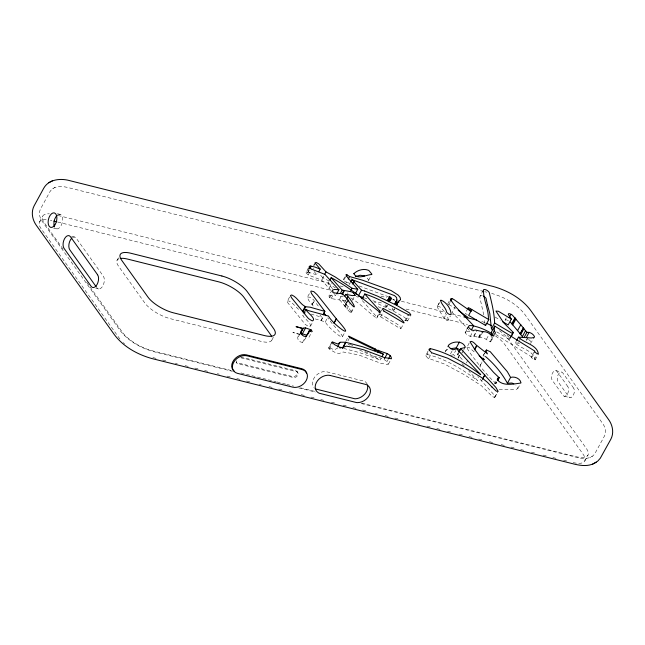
<?xml version="1.0" encoding="UTF-8"?>
<svg xmlns="http://www.w3.org/2000/svg" width="645" height="645" viewBox="0 0 645 645"><rect width="100%" height="100%" fill="white"/><g stroke="black" fill="none" stroke-linecap="round" stroke-linejoin="round"><path stroke-width="0.48" stroke-dasharray="3.23 2.42" d="M331.006 290.5L321.75 280.236L308.229 274.947L306.238 273.029A2.773 0.984 28.6 0 1 306.004 272.367L308.802 267.199M445.171 352.033L448.404 345.317M494.989 383.67L495.997 383.573L496.908 381.905M469.141 343.108L466.843 347.623L469.286 351.993L479.896 366.086L482.17 361.909M350.775 297.869C360.233 303.537 367.819 312.011 376.696 318.154L379.083 312.785M428.062 351.082L425.708 355.709L427.788 358.096L444.51 364.046L464.69 374.906L481.235 385.565L492.578 396.659L494.659 397.489L494.828 396.175L492.732 393.361L479.211 378.268M499.157 389.37L511.13 389.782L516.589 389.33L517.879 388.25L515.944 385.371M483.121 290.331L479.767 297.071L483.726 314.849M289.605 296.974L287.283 301.304L287.872 302.876L305.279 324.435L308.56 326.483A3.233 1.145 28.6 0 0 309.536 326.717C313.43 324.379 303.239 318.009 302.755 315.276L305.004 316.405M332.393 290.266C323.645 300.07 334.021 298.361 339.98 300.11M387.298 305.754L386.613 306.98L384.976 305.625M309.326 267.643L307.052 271.819L307.681 272.698L309.286 269.529M437.391 306.254L437.503 307.536L444.711 319.315L446.525 320.372L447.92 320.396L450.371 316.034M380.816 311.922L379.357 314.736L380.623 316.832L400.537 328.724A1.991 0.71 28.6 0 0 400.924 328.619C398.852 323.04 390.701 321.315 386.46 317.622M348.066 300.506L344.882 306.343C357.515 321.895 348.09 304.835 342.6 300.175L343.97 297.668M309.511 293.717C304.633 298.329 311.164 302.876 313.559 306.504M306.109 337.738L302.537 342.414C298.232 342.221 295.797 337.335 299.538 334.207M315.236 318.92L325.298 321.895C329.345 330.038 356.371 349.961 333.118 324.79L327.708 317.856M404.834 320.734L407.664 320.839L406.431 318.872L404.141 317.138L393.708 311.285L374.14 301.9M482.952 331.724L479.767 337.569C484.548 336.964 486.822 340.56 490.619 341.89L490.901 339.939L492.724 336.593M448.098 320.21L447.912 317.719L445.268 312.865M331.772 342.302L328.587 348.147L330.562 349.969L335.997 352.904L339.262 353.46L343.229 352.009L351.775 353.452L360.676 355.685L380.889 363.312L387.758 364.538A6.111 2.169 28.6 0 0 388.314 364.24C386.863 358.878 378.349 357.169 373.116 356.056L380.147 360.007L381.058 358.338M506.277 317.84L505.059 320.105L505.906 321.839M468.125 326.725L465.118 332.264L466.448 334.408L470.253 336.408L472.204 335.876L479.759 337.561M347.792 300.119L344.615 305.972L339.988 300.127M39.514 221.993L42.699 216.148M117.059 260.314L118.43 257.815M307.681 272.698L309.955 268.522M271.827 340.189L273.641 336.851M308.229 274.947L311.422 269.102M313.591 265.393L314.502 263.716M313.922 265.667L315.284 263.168M307.923 272.037L317.009 274.947L317.921 273.278M329.071 281.01L322.814 277.729L323.726 276.06M321.75 280.236L324.024 276.06M311.995 304.73L314.276 300.554M312.132 304.625L314.405 300.449M332.538 288.694L327.966 283.502L329.337 280.994M329.031 288.38L332.231 282.373M310.479 326.249L312.752 322.073M302.537 342.414L305.722 336.569M329.724 297.813L332.909 291.967M308.995 337.238L312.188 331.393M331.07 298.764L334.255 292.919M320.887 320.597L323.242 316.356M343.237 279.833L345.97 274.826M321.194 320.678L323.927 315.663M345.567 277.181L343.446 280.462M344.414 280.994L346.438 282.413L347.808 279.906M325.298 321.895L327.571 317.719M339.439 299.611L342.173 294.596M349.284 284.622L350.195 282.953M344.607 302.731L346.034 300.07M346.881 301.787L344.599 305.964L346.72 301.562M344.882 306.343L345.591 306.528L348.324 301.513M346.929 309.165L350.114 303.319M352.428 300.328L355.161 295.321M328.587 348.147L332.417 341.906M329.313 349.163L332.498 343.317M350.711 312.575L352.984 308.399M368.618 280.269L370.891 276.092M351.34 312.559L353.621 308.383M342.584 336.464L344.857 332.288M345.913 341.132L347.736 337.786M347.889 340.947L349.251 338.44M376.696 318.154L378.97 313.978M381.268 311.084L382.638 308.576M385.799 306.77L386.71 305.101M380.623 316.832L383.807 310.987M386.613 306.98L387.524 305.303M394.49 308.826A45.295 16.085 28.6 0 1 394.361 309.269L393.732 310.318L392.918 310.116L393.829 308.447M393.732 310.318L394.643 308.649M404.955 320.863L408.14 315.018M400.997 328.547L403.27 324.37M405.81 320.767L408.995 314.921M407.551 321.105L410.744 315.26M387.065 361.434L387.976 359.765M388.427 364.094L391.16 359.088M439.221 302.868L437.407 306.214L439.511 302.634M447.695 303.98L449.509 300.643M448.202 304.505L448.856 304.545L450.218 302.045M443.808 318.598L446.082 314.421M425.789 355.258L427.2 354.5L428.562 351.993M455.459 306.383L452.218 312.325L470.479 331.611L466.875 331.216L465.392 331.74M428.651 358.636L431.836 352.791M467.859 308.455L465.126 313.47L467.319 314.518M450.468 353.984L452.29 350.638M465.15 332.973L468.334 327.128M450.347 355.459L453.491 354.694L455.773 350.517M458.426 352.759L457.539 354.468L463.94 361.329M458.498 352.823L457.539 354.468L459.635 353.839M457.918 358.064L460.651 353.057M458.071 358.104L459.893 354.766M470.253 336.408L473.438 330.562M463.328 350.622L461.957 353.121L461.957 352.243M463.779 349.784L465.15 347.284M473.704 336.134L476.897 330.288M474.01 336.319L477.195 330.482M478.542 337.319L481.726 331.474M478.638 337.448L480.912 333.28M479.469 337.383L482.654 331.538M466.4 362.998L467.762 360.49M486.491 339.165L489.676 333.32M484.597 352.96L482.774 356.298L484.572 353.347M490.619 341.89L493.352 336.875M495.997 383.573L490.402 378.196L479.791 366.062L482.065 361.885M481.533 381.042L482.444 379.373M496.731 331.869L509.534 339.528L510.316 336.98M509.405 338.649L511.042 336.609M509.534 339.528L510.896 337.021M534.673 351.001L531.48 356.846L531.641 357.717L533.254 359.104L535.181 359.846C534.1 350.614 520.797 348.881 515.274 343.011L516.185 341.342M494.473 383.96L495.844 381.453M495.707 383.711L496.626 381.921M515.274 343.011L518 343.075L520.733 338.061M494.659 397.489L497.851 391.644M494.933 397.143L498.117 391.297M526.328 340.141L527.239 338.472M526.626 340.326L527.989 337.819M530.432 343.559L534.068 337.859M531.641 357.717L534.834 351.872M517.806 388.604L520.088 384.436M534.133 359.612L536.866 354.605M535.181 359.846L538.365 354M584.773 460.998L587.958 455.152M298.167 336.706L299.723 334.521M384.984 305.617L385.46 304.762M392.644 307.971L392.096 308.963L392.918 310.116M445.219 351.162L447.832 349.284M479.936 296.176L480.92 295.329L482.267 295.483M329.208 296.111L331.466 295.281L335.739 295.603L334.57 294.338M287.331 301.15L288.17 300.868A3.249 1.153 28.6 0 1 289.137 301.086L291.911 302.779L299.353 310.164M307.689 297.055C313.276 296.345 316.235 304.714 319.815 307.681M350.928 278.954L351.404 278.511M379.445 314.421L379.8 314.276A1.234 0.435 28.6 0 1 380.131 314.325L386.444 317.614M306.069 272.206L307.052 271.819M437.608 306.044L440.712 307.302L444.897 312.301M483.831 291.467L68.249 187.614C62.194 186.05 53.648 185.438 49.955 191.678L40.393 209.214C38.305 213.261 39.821 218.066 42.352 221.541L120.43 330.933C128.581 341.334 140.803 348.01 153.365 351.581L232.385 371.327M361.16 403.504L576.751 457.386C582.806 458.95 591.352 459.562 595.045 453.322L604.607 435.786C606.695 431.739 605.179 426.934 602.648 423.459L524.57 314.067C516.419 303.666 504.197 296.99 491.635 293.419M368.255 280.599L368.537 280.398A4.418 1.564 28.6 0 0 368.666 279.946L366.038 276.616M52.648 188.687L53.333 188.324M54.357 187.784L55.027 187.437M589.973 457.563L590.643 457.216M591.667 456.676L592.352 456.313M490.901 339.939L491.998 339.399L492.159 338.222L490.99 336.827M466.867 347.276L469.366 347.679L474.696 352.339M337.859 347.897L334.449 349.84L329.232 347.752M505.366 319.517L508.736 320.63M483.21 355.847L484.734 356.145M343.269 296.837L338.956 295.99L337.899 294.797M343.68 348.413L359.684 352.686L380.147 360.007M342.6 300.175L346.349 301.054M346.438 282.413L350.63 283.405M484.806 291.717L486.757 292.201M57.429 213.689L60.307 214.406M58.018 215.462L332.143 283.969M339.947 285.92L343.85 286.896M380.921 296.16L386.774 297.627M392.628 299.087L394.579 299.57M401.408 301.28L445.308 312.253M452.137 313.962L462.868 316.639M57.76 222.041L330.909 290.306M356.274 296.644L358.225 297.127M372.858 300.788L383.59 303.472M406.028 309.076L467.488 324.435M53.68 228.153L56.566 228.87M71.635 236.312L74.514 237.029M555.732 370.601L561.497 372.044M564.335 396.248L570.091 397.691M299.941 334.279L292.862 332.506L298.869 334.271M95.766 288.267L98.653 288.984M240.456 356.903L295.757 370.722A3.564 2.685 -35.5 0 1 297.047 374.366A3.564 2.685 -35.5 0 1 292.572 376.567L237.271 362.748A3.564 2.685 -35.5 0 1 236.094 362.055L236.771 363.006M241.141 357.854L296.434 371.673A3.564 2.685 -35.5 0 1 297.724 375.317A3.564 2.685 -35.5 0 1 293.249 377.519L237.949 363.699A3.564 2.685 -35.5 0 1 236.546 360.305M231.2 370.512L152.18 350.759A24.921 8.853 28.6 0 1 122.518 332.409L85.809 280.978M240.956 372.947L276.076 381.727M277.052 381.969L285.832 384.162M286.807 384.404L293.636 386.113M300.465 387.822L315.099 391.475M361.926 403.181L575.566 456.571A24.921 8.853 28.6 0 0 586.224 448.291L508.147 338.899A24.921 8.853 28.6 0 0 499.464 330.651M298.724 387.903L315.308 392.047M152.897 357.58L157.775 358.797M162.653 360.023L167.531 361.24M175.335 363.191L177.286 363.675M185.091 365.626L189.969 366.844M194.846 368.061L199.724 369.287M204.602 370.504L209.48 371.722M217.284 373.673L219.236 374.156M227.04 376.108L231.918 377.325M236.796 378.55L241.673 379.768M246.551 380.985L251.429 382.203M259.234 384.154L261.185 384.646M268.989 386.597L273.867 387.814M278.745 389.032L283.623 390.249M289.476 391.717L293.378 392.684M301.183 394.635L306.061 395.861M310.938 397.078L315.816 398.296M320.694 399.513L325.572 400.73M331.425 402.198L335.327 403.173M343.132 405.125L348.01 406.342M352.888 407.559L357.765 408.777M362.643 409.994L367.521 411.22M375.325 413.163L377.277 413.655M385.081 415.606L389.959 416.823M394.837 418.041L399.715 419.258M405.56 420.725L409.462 421.701M417.267 423.652L419.218 424.136M427.022 426.087L431.9 427.304M436.778 428.53L441.656 429.747M447.509 431.207L451.411 432.182M459.216 434.133L464.094 435.351M468.971 436.568L473.849 437.794M478.727 439.011L483.605 440.229M489.458 441.688L493.361 442.663M501.165 444.615L506.043 445.832M510.921 447.058L515.798 448.275M520.676 449.492L525.554 450.71M531.407 452.177L535.31 453.153M543.114 455.096L547.992 456.321M552.87 457.539L557.748 458.756M563.601 460.216L567.503 461.191M310.946 314.067L321.686 317.251L319.944 314.945M313.01 268.288L313.615 268.481M359.168 285.993L389.362 297.103M364.409 297.877L365.852 298.417M366.118 298.522L366.884 298.829M448.856 304.545L455.539 308.399M427.2 354.5C445.76 358.822 462.32 369.335 477.526 380.526L468.665 370.867M364.82 351.436L370.77 354.202M378.22 306.697L381.614 308.326M349.872 344.14L353.412 345.873M359.636 350.09L373.326 356.363L372.294 354.911M348.131 344.277L349.735 345.099M327.966 283.502L335.481 287.896M495.223 317.106L500.23 320.259M495.747 334.489L531.48 356.846M344.446 305.738L345.591 306.528M347.236 292.919L348.026 293.459M528.537 339.359L530.456 341.108L531.335 342.874M393.071 299.361L394.764 300.747M507.026 335.352L510.131 338.278M453.491 354.694L454.87 356.113M461.989 363.635L464.577 366.336M322.814 277.729L319.13 273.625M477.824 376.712L478.622 377.607M362.337 300.643L376.809 316.961M314.099 271.497L317.009 274.947M519.596 343.253L518 343.075M367.207 384.097L366.126 382.574A11.038 8.329 -35.5 0 0 364.562 381.276L325.209 371.439A11.038 8.329 -35.5 0 0 314.413 377.462A11.038 8.329 -35.5 0 0 314.083 387.677M296.934 371.415L297.619 372.367M63.081 249.139L44.432 223.009A24.921 8.853 28.6 0 1 49.326 213.826M484.556 320.63L485.234 324.927M46.142 219.671A24.921 8.853 28.6 0 0 41.248 228.854L119.325 338.254A24.921 8.853 28.6 0 0 121.067 340.399M50.35 220.227A24.921 8.853 28.6 0 1 51.906 220.582M124.501 343.729A24.921 8.853 28.6 0 1 123.251 342.616M573.163 462.602A24.921 8.853 28.6 0 0 583.04 454.136L504.954 344.744A24.921 8.853 28.6 0 0 495.521 335.948M481.75 321.492A24.921 8.853 28.6 0 1 485.169 322.75M119.083 258.75A21.366 7.587 28.6 0 0 118.551 266.2L144.762 302.924A21.366 7.587 28.6 0 0 170.191 318.654L261.201 341.399A21.366 7.587 28.6 0 0 272.005 337.617M58.155 214.624A7.474 4.128 -76 0 1 62.243 222.702A7.474 4.128 -76 0 1 54.801 227.556M72.474 237.602A7.119 3.934 -76 0 1 76.191 238.142L103.345 276.189A7.119 3.934 -76 0 1 102.877 285.84A7.119 3.934 -76 0 1 96.976 287.88M573.615 388.088L562.754 372.866A5.337 2.951 -76 0 0 558.328 374.398A5.337 2.951 -76 0 0 557.973 381.638L568.834 396.86A5.337 2.951 -76 0 0 573.26 395.329A5.337 2.951 -76 0 0 573.615 388.088M567.858 386.653L556.99 371.431A5.337 2.951 -76 0 0 552.563 372.963A5.337 2.951 -76 0 0 552.209 380.195L563.077 395.417A5.337 2.951 -76 0 0 567.503 393.885A5.337 2.951 -76 0 0 567.858 386.653"/><path stroke-width="0.97" d="M516.645 340.504L518.467 337.166C523.982 343.035 537.285 344.777 538.365 354L536.438 353.258L534.834 351.872L534.673 351.001L494.675 326.08L491.49 331.925L491.151 335.997M494.675 326.08L494.183 330.982L491.45 335.989M497.819 380.236L499.182 377.728L497.666 378.115L497.247 379.671C502.665 386.565 513.218 384.017 520.757 383.065L520.999 382.759C520.096 378.405 514.686 376.188 510.59 377.414L507.405 383.259L511.928 383.025L513.799 383.831M362.063 298.99L364.796 293.983L379.994 311.116L379.881 312.309C364.457 300.062 348.913 286.904 331.159 277.656L329.788 280.164M387.935 299.998L389.757 296.652L390.854 297.998L389.08 301.255M390.499 299.869L390.741 298.829L391.676 298.99L390.854 297.998M396.562 305.045L398.102 301.489L398.795 302.336L397.78 302.561M388.556 299.433L389.757 296.652M395.2 303.65L396.941 300.078L396.554 297.466L394.555 295.628L352.009 279.616L350.646 282.123M482.895 378.542L484.75 375.051L460.707 348.582L464.827 347.599L465.255 346.881C462.578 340.399 452.613 340.963 448.404 345.317L448.356 346.188L449.565 347.719L452.75 349.808L456.684 348.848L480.71 374.681C465.513 363.49 448.952 352.976 430.384 348.655L429.248 349.058L428.901 349.864L431.836 352.791L447.695 358.201L463.199 366.304L481.251 377.357L487.322 382.187L492.087 387.137M397.739 302.763L397.731 302.787A45.295 16.085 28.6 0 1 397.546 303.424L396.917 304.472L396.103 304.271L395.28 303.118L395.627 302.505M334.029 323.121L336.335 318.815L317.292 294.838L313.889 291.693L311.108 291L310.801 291.774L311.648 293.757L324.878 311.406L323.056 314.744M400.561 299.643L400.118 297.45L398.167 295.088L391.088 290.532L362.353 280.148L349.622 276.568L346.631 274.617A1.87 0.661 28.6 0 0 346.051 274.714L347.582 277.471L357.749 289.307L355.476 293.483M390.483 299.909L389.798 301.134L388.161 299.78M355.185 295.249L352.436 295.628L345.784 294.33L344.882 295.999M309.955 268.522L311.003 266.167L314.816 267.006L320.194 269.102L318.832 271.61M440.575 300.409C441.382 304.585 445.905 307.689 446.671 312.196C447.622 313.43 449.388 315.018 451.105 314.55C451.145 309.076 446.429 302.005 440.882 300.127M345.793 294.338C351.452 299.038 360.579 316.034 348.066 300.506L348.784 300.683L342.624 293.765L334.255 292.919L332.635 291.556L332.554 290.032L334.65 289.436L338.931 289.758L336.65 293.935M502.455 321.605L508.147 324.927L511.332 319.082L508.252 314.26L508.55 313.672L509.631 313.68L512.299 315.034L523.466 328.007L520.281 333.852L510.429 322.121M523.272 337.625L519.975 333.779L523.466 328.007M523.168 327.934L526.909 332.304C530.013 331.901 533.028 333.868 534.495 336.529L534.229 337.424L531.44 337.98L518.467 337.166M309.326 267.643L310.237 265.974L310.866 266.853M309.745 268.699L311.108 266.192M302.44 311.519L305.174 306.504C299.973 303.787 297.53 297.724 292.322 295.241A3.249 1.153 28.6 0 0 291.355 295.023L290.468 295.636L291.58 297.813L308.463 318.59L311.745 320.638A3.233 1.145 28.6 0 0 312.72 320.871C316.614 318.533 306.423 312.164 305.94 309.431L304.118 312.769M302.973 311.785L305.706 306.778L310.003 307.157L324.878 311.406M324.637 274.391L325.999 271.884L318.743 263.869L316.203 262.442L314.962 262.886L320.194 269.102M300.183 333.683L302.916 328.676L296.047 326.66L303.126 328.434L303.618 327.918L305.561 327.934L311.051 329.805L312.188 331.393L309.366 330.562L306.173 336.408M300.401 333.441L303.126 328.434M300.433 333.763L302.376 333.779L305.561 327.934M310.14 331.474L311.051 329.805M346.018 276.342L346.929 274.673M340.326 293.483L342.148 290.145L331.159 277.656M348.26 279.075L349.622 276.568M342.197 293.765L344.019 290.419L351.581 291.838L353.702 293.12M342.116 294.829L344.398 290.653M352.291 284.018L353.92 281.575L353.008 283.252M350.743 290.79L352.106 288.283L357.749 289.307M346.486 299.24L347.849 296.732M334.062 322.992L336.335 318.815M358.298 296.023L361.482 290.186L353.662 281.518M337.666 346.744L340.06 342.221L345.631 342.245L362.869 346.841L383.34 354.161L381.969 356.669M342.439 348.09L345.631 342.245M342.689 348.26L345.881 342.414M379.083 312.785L379.994 311.116M388.032 300.07L389.572 297.571M388.725 300.892L390.523 297.595M388.621 301.779L390.894 297.603M389.774 300.594L390.741 298.829M395.054 303.335L396.877 299.998M395.151 303.408L396.691 300.909M396.441 304.762L397.86 302.166M374.568 350.735L375.479 349.066L348.647 336.118L349.711 337.609L376.519 350.517L375.479 349.066M377.583 352.017L378.494 350.348C382.606 352.742 390.814 353.033 391.499 358.394A6.111 2.169 28.6 0 1 390.951 358.693L384.073 357.467L363.861 349.84L354.968 347.607L346.421 346.163L342.455 347.615L339.746 347.236L334.9 344.841L331.772 342.302L332.417 341.906L337.641 343.995L339.939 342.568M384.468 358.668L387.202 353.662M388.435 358.926L390.257 355.589M450.67 301.207L452.04 298.7L453.693 299.385L471.052 311.495L467.939 308.334L468.318 307.625L470.503 308.673L471.124 309.269L470.157 311.035M429.473 350.324L430.384 348.655M488.805 319.622L471.834 309.56L468.649 315.405L485.621 325.467L488.805 319.622L488.418 319.082C488.668 309.108 483.113 299.28 483.508 289.75L484.105 289.484C486.153 289.428 487.967 290.839 489.192 292.346C491.579 302.36 494.272 312.543 494.626 323.016L491.442 328.861L493.062 329.78M450.452 348.687L456.209 347.913L459.401 342.068M458.901 351.96L460.78 348.647L458.958 351.993M471.39 329.942L473.664 325.765L455.402 306.48L450.549 299.691L450.42 298.974L452.04 298.7M474.365 349.638L476.647 345.462C475.172 343.97 472.108 340.173 470.028 341.777L475.228 350.13L482.976 360.216L493.586 372.35L499.182 377.728M474.672 349.759L476.953 345.583L487.435 353.871L485.991 351.251L486.394 350.001L490.265 351.71L507.349 371.714L510.59 377.414M485.483 351.678L486.394 350.001M509.219 317.525L511.034 314.188M511.808 323.75L514.992 317.904M512.13 323.967L515.323 318.122M482.476 379.228L484.75 375.051M512.702 324.887L515.919 318.969M511.042 336.609L513.315 332.433L503.753 322.863L495.949 311.059L498.416 311.261L511.332 319.082M511.356 336.19L512.719 333.683L512.59 332.804L513.315 332.433M517.572 330.651L520.821 324.709M520.765 334.473L523.95 328.628M497.529 380.373L498.899 377.744M522.369 336.569L525.635 330.571M524.183 337.319L526.909 332.304M526.385 337.343L529.11 332.328M388.169 299.772L389.378 297.587M396.473 300.981L395.635 302.489M471.124 309.269L471.834 309.56M400.537 299.74L398.876 301.126M302.916 328.676C298.974 331.449 301.449 336.448 305.722 336.569L308.786 332.933L309.366 330.562M398.981 301.005L398.618 301.433M592.618 464.174L597.681 461.183L600.293 458.248L610.863 439.189C614.177 432.9 612.669 425.16 608.614 419.581L530.529 310.181C521.442 298.2 507.542 290.508 493.24 286.485L69.853 180.681C60.751 178.076 48.754 179.133 43.699 188.276L34.137 205.811C30.823 212.1 32.331 219.84 36.386 225.419L114.471 334.82C123.558 346.8 137.458 354.492 151.76 358.515L575.147 464.319C581.338 465.714 588.353 466.48 594.166 463.368M48.754 182.728L50.358 181.89M50.834 181.632L52.382 180.826M594.642 463.11L596.246 462.272M355.476 276.608L360.128 275.238L364.691 275.907M310.237 265.974L309.189 266.53A2.773 0.984 28.6 0 0 309.423 267.183L311.422 269.102L324.935 274.391L338.931 289.758M339.722 347.905L340.971 347.969M378.494 350.348L376.301 350.211L383.34 354.161M303.376 312.696L305.101 312.849M344.019 290.419L342.148 290.145M473.664 325.765L469.165 325.54L468.334 327.128L470.64 329.353L473.075 330.474L475.389 330.03L482.944 331.715M361.482 290.186L364.57 290.992M482.952 331.724C487.733 331.119 490.015 334.715 493.804 336.045L494.094 334.094L495.191 333.554L495.352 332.377L494.183 330.982M463.844 316.88L476.526 320.049M53.858 221.066L56.784 221.799M361.152 297.861L363.103 298.353M473.341 325.894L475.292 326.386A24.921 8.853 28.6 0 1 491.506 333.344M306.19 335.061L302.376 333.779M358.886 296.144L363.119 297.418M364.796 293.983C380.332 298.885 394.659 308.149 408.995 314.921L410.849 314.994L409.615 313.027L396.893 305.44L377.486 296.119L364.602 291.008M456.209 347.913L459.369 349.469M325.999 271.884L335.198 276.955L352.106 288.283M305.174 306.504L305.706 306.778M494.626 323.016L512.719 333.683M485.491 356.5C494.183 363.869 501.995 373.213 507.405 383.259M384.436 311.414L403.722 322.879A1.991 0.71 28.6 0 0 404.109 322.774C400.077 315.768 390.298 312.615 383.324 308.479A1.234 0.435 28.6 0 0 382.985 308.431L382.622 309.39L384.428 311.414M305.94 309.431L308.197 310.559L328.482 316.05C332.53 324.193 359.555 344.116 336.303 318.944M458.256 310.31L467.859 317.34M479.098 355.685L484.242 359.717L483.299 358.233M483.613 296.103L486.007 298.192L487.443 304.924M353.726 293.144L355.21 295.176M352.009 279.616L353.92 281.575M484.718 375.197L495.924 387.516L498.117 391.297L496.263 391.168L491.885 386.919M355.556 292.991L356.878 294.459M395.764 301.747L397.328 304.126M326.031 315.703L323.774 312.809M485.234 324.927L485.621 325.467M96.395 287.073L69.813 249.833A7.119 3.934 -76 0 1 71.797 238.15M487.41 304.819L489.781 313.47L491.442 328.861M315.107 388.613A11.038 8.329 -35.5 0 0 315.647 388.975L355 398.812A11.038 8.329 -35.5 0 0 367.44 384.984M234.256 371.222A10.683 8.054 -35.5 0 1 233.845 360.055A10.683 8.054 -35.5 0 1 246.366 354.863L301.658 368.682A10.683 8.054 -35.5 0 1 306.48 373.1M486.919 323.484A24.921 8.853 28.6 0 1 491.28 325.588M120.728 258.387A21.366 7.587 28.6 0 1 127.686 259.105L218.695 281.849A21.366 7.587 28.6 0 1 244.124 297.587L270.336 334.303A21.366 7.587 28.6 0 1 271.4 336.037M54.398 226.75A7.474 4.128 -76 0 1 57.413 215.108M353.831 273.682C357.491 280.269 366.183 274.609 371.722 274.552A4.418 1.564 28.6 0 0 371.851 274.101L368.964 270.61A2.338 0.83 28.6 0 0 368.158 270.182C363.401 268.296 357.241 270.287 353.831 273.682M330.329 375.511L329.16 375.309A11.038 8.208 -34.4 0 0 327.168 375.293A11.038 8.329 -35.5 0 0 316.284 382.695A11.038 8.329 -35.5 0 0 318.364 392.781A11.038 8.361 -37.3 0 0 319.364 393.281L356.483 402.553A11.038 8.433 -36.7 0 0 357.709 402.625A11.038 8.329 -35.5 0 0 369.174 395.514A11.038 8.329 -35.5 0 0 367.271 385.081A11.038 8.28 -33.8 0 0 366.271 384.589L330.329 375.511M221.888 276.004L130.87 253.259A21.366 7.587 28.6 0 0 121.736 260.354L147.947 297.079A21.366 7.587 28.6 0 0 173.376 312.809L264.386 335.553A21.366 7.587 28.6 0 0 273.52 328.458L247.317 291.742A21.366 7.587 28.6 0 0 221.888 276.004M302.344 369.633L247.043 355.814A10.683 8.054 -35.5 0 0 233.619 362.425A10.683 8.054 -35.5 0 0 237.481 373.35L292.782 387.169A10.683 8.054 -35.5 0 0 306.198 380.558A10.683 8.054 -35.5 0 0 302.344 369.633M97.589 274.754L70.426 236.699A7.119 3.934 -76 0 0 64.524 238.739A7.119 3.934 -76 0 0 64.057 248.389L91.211 286.436A7.119 3.934 -76 0 0 97.113 284.397A7.119 3.934 -76 0 0 97.589 274.754M54.857 224.976A7.474 4.128 -76 0 0 54.551 212.971A7.474 4.128 -76 0 0 48.117 222.517A7.474 4.128 -76 0 0 54.857 224.976"/></g></svg>
